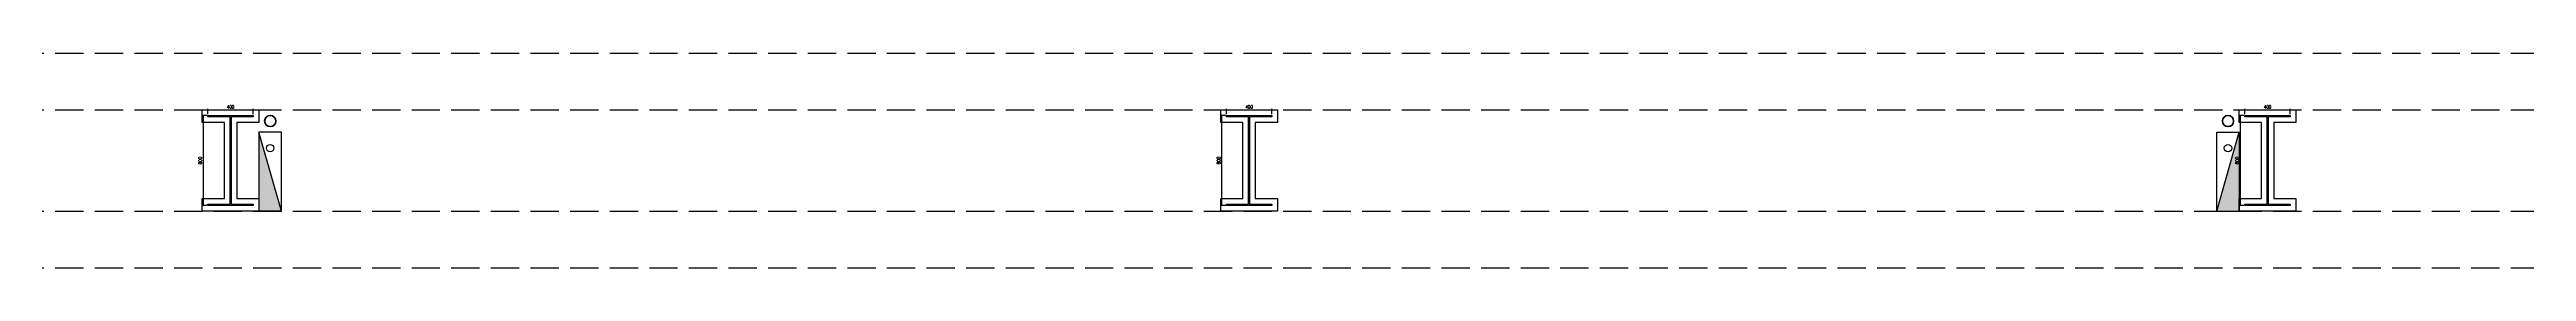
# Model space of a CAD drawing. Extents: x -474411 to 577939, y 0 to 1014176.
# Drawn here: x -175454 to -153567, y 583870 to 585770 of the extents above; entities that cross this region are included whole.
import ezdxf

# ---------------------------------------------------------------- set-up
doc = ezdxf.new("R2010")
doc.units = 0
doc.header["$LTSCALE"] = 1000
doc.header["$MEASUREMENT"] = 0
doc.linetypes.add('DASH', pattern=[0.35, 0.25, -0.1])
doc.layers.get('Defpoints').update_dxf_attribs({"color": 210})
for name, color, linetype in [('A-AXIS-DP', 126, 'Continuous'), ('A-HATCH-2', 251, 'Continuous'), ('A-WINDOW', 140, 'Continuous'), ('AS-COLN', 6, 'Continuous'), ('SB_ZF消火栓', 10, 'Continuous')]:
    doc.layers.add(name, color=color, linetype=linetype)
doc.layers.add('LG-ZF消防', color=1, linetype='Continuous', lineweight=60)
doc.styles.add('_TCH_DIM_T3', font='SIMPLEX', dxfattribs={"width": 0.705882, "bigfont": 'GBCBIG'})
doc.dimstyles.new('_TCH_ARCH&&10', dxfattribs={"dimtxt": 29.75, "dimasz": 10, "dimexe": 10, "dimexo": 10, "dimgap": 12.625, "dimtad": 1, "dimdec": 0, "dimzin": 0, "dimdsep": 46, "dimtxsty": '_TCH_DIM_T3', "dimblk": 'ARCHTICK', "dimcen": 0.09, "dimclrt": 7, "dimazin": 2, "dimtfac": 1, "dimtdec": 0, "dimtix": 1, "dimtmove": 2, "dimatfit": 3, "dimfxl": 0, "dimtolj": 1, "dimtzin": 0, "dimarcsym": 0})

# ---------------------------------------------------------------- blocks, each defined once
blk = doc.blocks.new('4324324')
at = {"layer": 'A-HATCH-2', "linetype": 'DASH'}
for p, q in [((-294754, 585770), (-128854, 585770)), ((-294754, 585270), (-128854, 585270)), ((-307354, 584370), (-128854, 584370)), ((-307354, 583870), (-128854, 583870))]:
    blk.add_line(p, q, dxfattribs=at)
blk = doc.blocks.new('_ArchTick')
at = {"color": 0, "linetype": 'ByBlock', "const_width": 0.4}
blk.add_lwpolyline([(-0.5, -0.5), (0.5, 0.5)], dxfattribs=at)
blk = doc.blocks.new('*D1209')
at = {"layer": 'A-AXIS-DP', "color": 0, "lineweight": -2}
for p, q in [((-165054, 585230), (-165054, 585279)), ((-164654, 585230), (-164654, 585279)), ((-165054, 585269), (-164654, 585269))]:
    blk.add_line(p, q, dxfattribs=at)
at = {"layer": 'Defpoints', "color": 0}
for p in [(-165054, 585220), (-164654, 585269), (-164654, 585220)]:
    blk.add_point(p, dxfattribs=at)
at = {"layer": 'A-AXIS-DP', "color": 0, "lineweight": -2, "xscale": 10, "yscale": 10, "zscale": 10, "rotation": 180}
blk.add_blockref('_ArchTick', (-165054, 585269), dxfattribs=at)
at = {"layer": 'A-AXIS-DP', "color": 0, "lineweight": -2, "xscale": 10, "yscale": 10, "zscale": 10}
blk.add_blockref('_ArchTick', (-164654, 585269), dxfattribs=at)
at = {"layer": 'A-AXIS-DP', "color": 7, "insert": (-164854, 585296), "char_height": 29.8, "attachment_point": 5, "style": '_TCH_DIM_T3'}
blk.add_mtext('\\A1;400', dxfattribs=at)
blk = doc.blocks.new('*D1210')
at = {"layer": 'A-AXIS-DP', "color": 0, "lineweight": -2}
for p, q in [((-165064, 585220), (-165105, 585220)), ((-165095, 584420), (-165095, 585220)), ((-165064, 584420), (-165105, 584420))]:
    blk.add_line(p, q, dxfattribs=at)
at = {"layer": 'Defpoints', "color": 0}
for p in [(-165095, 585220), (-165054, 585220), (-165054, 584420)]:
    blk.add_point(p, dxfattribs=at)
at = {"layer": 'A-AXIS-DP', "color": 0, "lineweight": -2, "xscale": 10, "yscale": 10, "zscale": 10}
for p, rotation in [((-165095, 585220), 90), ((-165095, 584420), 270)]:
    blk.add_blockref('_ArchTick', p, dxfattribs=dict(at, rotation=rotation))
at = {"layer": 'A-AXIS-DP', "color": 7, "insert": (-165123, 584820), "char_height": 29.8, "attachment_point": 5, "rotation": 90, "style": '_TCH_DIM_T3'}
blk.add_mtext('\\A1;800', dxfattribs=at)
blk = doc.blocks.new('*D1211')
at = {"layer": 'A-AXIS-DP', "color": 0, "lineweight": -2}
for p, q in [((-156054, 585230), (-156054, 585279)), ((-155654, 585230), (-155654, 585279)), ((-156054, 585269), (-155654, 585269))]:
    blk.add_line(p, q, dxfattribs=at)
at = {"layer": 'Defpoints', "color": 0}
for p in [(-156054, 585220), (-155654, 585269), (-155654, 585220)]:
    blk.add_point(p, dxfattribs=at)
at = {"layer": 'A-AXIS-DP', "color": 0, "lineweight": -2, "xscale": 10, "yscale": 10, "zscale": 10, "rotation": 180}
blk.add_blockref('_ArchTick', (-156054, 585269), dxfattribs=at)
at = {"layer": 'A-AXIS-DP', "color": 0, "lineweight": -2, "xscale": 10, "yscale": 10, "zscale": 10}
blk.add_blockref('_ArchTick', (-155654, 585269), dxfattribs=at)
at = {"layer": 'A-AXIS-DP', "color": 7, "insert": (-155854, 585296), "char_height": 29.8, "attachment_point": 5, "style": '_TCH_DIM_T3'}
blk.add_mtext('\\A1;400', dxfattribs=at)
blk = doc.blocks.new('*D1212')
at = {"layer": 'A-AXIS-DP', "color": 0, "lineweight": -2}
for p, q in [((-156064, 585220), (-156105, 585220)), ((-156095, 584420), (-156095, 585220)), ((-156064, 584420), (-156105, 584420))]:
    blk.add_line(p, q, dxfattribs=at)
at = {"layer": 'Defpoints', "color": 0}
for p in [(-156095, 585220), (-156054, 585220), (-156054, 584420)]:
    blk.add_point(p, dxfattribs=at)
at = {"layer": 'A-AXIS-DP', "color": 0, "lineweight": -2, "xscale": 10, "yscale": 10, "zscale": 10}
for p, rotation in [((-156095, 585220), 90), ((-156095, 584420), 270)]:
    blk.add_blockref('_ArchTick', p, dxfattribs=dict(at, rotation=rotation))
at = {"layer": 'A-AXIS-DP', "color": 7, "insert": (-156123, 584820), "char_height": 29.8, "attachment_point": 5, "rotation": 90, "style": '_TCH_DIM_T3'}
blk.add_mtext('\\A1;800', dxfattribs=at)
blk = doc.blocks.new('*D1219')
at = {"layer": 'A-AXIS-DP', "color": 0, "lineweight": -2}
for p, q in [((-174054, 585230), (-174054, 585279)), ((-173654, 585230), (-173654, 585279)), ((-174054, 585269), (-173654, 585269))]:
    blk.add_line(p, q, dxfattribs=at)
at = {"layer": 'Defpoints', "color": 0}
for p in [(-174054, 585220), (-173654, 585269), (-173654, 585220)]:
    blk.add_point(p, dxfattribs=at)
at = {"layer": 'A-AXIS-DP', "color": 0, "lineweight": -2, "xscale": 10, "yscale": 10, "zscale": 10, "rotation": 180}
blk.add_blockref('_ArchTick', (-174054, 585269), dxfattribs=at)
at = {"layer": 'A-AXIS-DP', "color": 0, "lineweight": -2, "xscale": 10, "yscale": 10, "zscale": 10}
blk.add_blockref('_ArchTick', (-173654, 585269), dxfattribs=at)
at = {"layer": 'A-AXIS-DP', "color": 7, "insert": (-173854, 585296), "char_height": 29.8, "attachment_point": 5, "style": '_TCH_DIM_T3'}
blk.add_mtext('\\A1;400', dxfattribs=at)
blk = doc.blocks.new('*D1220')
at = {"layer": 'A-AXIS-DP', "color": 0, "lineweight": -2}
for p, q in [((-174064, 585220), (-174105, 585220)), ((-174095, 584420), (-174095, 585220)), ((-174064, 584420), (-174105, 584420))]:
    blk.add_line(p, q, dxfattribs=at)
at = {"layer": 'Defpoints', "color": 0}
for p in [(-174095, 585220), (-174054, 585220), (-174054, 584420)]:
    blk.add_point(p, dxfattribs=at)
at = {"layer": 'A-AXIS-DP', "color": 0, "lineweight": -2, "xscale": 10, "yscale": 10, "zscale": 10}
for p, rotation in [((-174095, 585220), 90), ((-174095, 584420), 270)]:
    blk.add_blockref('_ArchTick', p, dxfattribs=dict(at, rotation=rotation))
at = {"layer": 'A-AXIS-DP', "color": 7, "insert": (-174123, 584820), "char_height": 29.8, "attachment_point": 5, "rotation": 90, "style": '_TCH_DIM_T3'}
blk.add_mtext('\\A1;800', dxfattribs=at)
blk = doc.blocks.new('234243242332')
at = {"layer": 'SB_ZF消火栓'}
for points in [[(-173604, 585070), (-173604, 584370), (-173404, 584370)], [(-156104, 585070), (-156104, 584370), (-156304, 584370)]]:
    blk.add_hatch(color=8, dxfattribs=at).paths.add_polyline_path(points)
at = {"layer": 'LG-ZF消防', "color": 8}
for centre in [(-173504, 585170), (-156204, 585170)]:
    blk.add_circle(centre, 50, dxfattribs=at)
at = {"layer": 'SB_ZF消火栓', "color": 8}
for p, q in [((-173404, 585070), (-173604, 585070)), ((-173604, 585070), (-173604, 584370)), ((-173404, 584370), (-173604, 585070)), ((-173404, 584370), (-173404, 585070)), ((-156304, 584370), (-156304, 585070)), ((-156304, 585070), (-156104, 585070)), ((-156304, 584370), (-156104, 585070)), ((-156104, 585070), (-156104, 584370)), ((-173404, 584370), (-173604, 584370)), ((-156304, 584370), (-156104, 584370))]:
    blk.add_line(p, q, dxfattribs=at)
for centre in [(-173504, 584930), (-156204, 584930)]:
    blk.add_circle(centre, 32.5, dxfattribs=at)
blk = doc.blocks.new('42343')
at = {"layer": 'A-HATCH-2', "color": 8}
for points in [[(-174104.2, 585270), (-173604.2, 585270), (-173604.2, 585158), (-173800.2, 585158), (-173800.2, 584482), (-173604.2, 584482), (-173604.2, 584370), (-174104.2, 584370), (-174104.2, 584482), (-173908.2, 584482), (-173908.2, 585158), (-174104.2, 585158)], [(-165104.2, 585270), (-164604.2, 585270), (-164604.2, 585158), (-164800.2, 585158), (-164800.2, 584482), (-164604.2, 584482), (-164604.2, 584370), (-165104.2, 584370), (-165104.2, 584482), (-164908.2, 584482), (-164908.2, 585158), (-165104.2, 585158)], [(-156104.2, 585270), (-155604.2, 585270), (-155604.2, 585158), (-155800.2, 585158), (-155800.2, 584482), (-155604.2, 584482), (-155604.2, 584370), (-156104.2, 584370), (-156104.2, 584482), (-155908.2, 584482), (-155908.2, 585158), (-156104.2, 585158)]]:
    blk.add_lwpolyline(points, close=True, dxfattribs=at)
at = {"layer": 'AS-COLN', "color": 8}
for points in [[(-174054.2, 585220), (-173654.2, 585220), (-173654.2, 585208), (-173850.2, 585208), (-173850.2, 584432), (-173654.2, 584432), (-173654.2, 584420), (-174054.2, 584420), (-174054.2, 584432), (-173858.2, 584432), (-173858.2, 585208), (-174054.2, 585208)], [(-165054.2, 585220), (-164654.2, 585220), (-164654.2, 585208), (-164850.2, 585208), (-164850.2, 584432), (-164654.2, 584432), (-164654.2, 584420), (-165054.2, 584420), (-165054.2, 584432), (-164858.2, 584432), (-164858.2, 585208), (-165054.2, 585208)], [(-156054.2, 585220), (-155654.2, 585220), (-155654.2, 585208), (-155850.2, 585208), (-155850.2, 584432), (-155654.2, 584432), (-155654.2, 584420), (-156054.2, 584420), (-156054.2, 584432), (-155858.2, 584432), (-155858.2, 585208), (-156054.2, 585208)]]:
    blk.add_lwpolyline(points, close=True, dxfattribs=at)
at = {"layer": 'A-AXIS-DP', "color": 8}
for p1, p2, distance, picture, middle in [((-174054.2, 585220), (-173654.2, 585220), 48.8, '*D1219', (-173854.2, 585296.2)), ((-165054.2, 585220), (-164654.2, 585220), 48.8, '*D1209', (-164854.2, 585296.2)), ((-156054.2, 585220), (-155654.2, 585220), 48.8, '*D1211', (-155854.2, 585296.2)), ((-174054.2, 584420), (-174054.2, 585220), 41.3, '*D1220', (-174122.9, 584820)), ((-165054.2, 584420), (-165054.2, 585220), 41.3, '*D1210', (-165122.9, 584820)), ((-156054.2, 584420), (-156054.2, 585220), 41.3, '*D1212', (-156122.9, 584820))]:
    dim = blk.add_aligned_dim(p1=p1, p2=p2, distance=distance, dimstyle='_TCH_ARCH&&10', dxfattribs=at)
    dim.commit()
    dim.dimension.update_dxf_attribs({"geometry": picture, "text_midpoint": middle})

msp = doc.modelspace()

# ---------------------------------------------------------------- block references
at = {"layer": 'A-WINDOW', "color": 8}
for name in ['42343', '4324324']:
    msp.add_blockref(name, (0, 0), dxfattribs=at)
at = {"layer": 'SB_ZF消火栓', "color": 8, "linetype": 'Continuous'}
msp.add_blockref('234243242332', (0, 0), dxfattribs=at)

doc.saveas('drawing.dxf')
